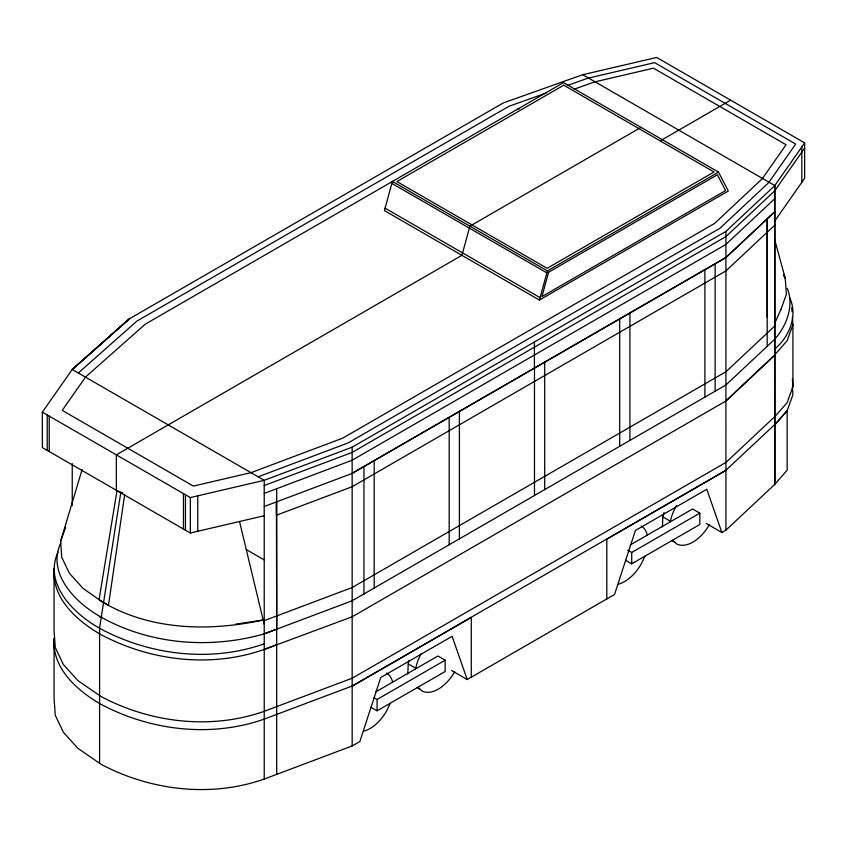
<?xml version="1.0" encoding="UTF-8"?>
<svg xmlns="http://www.w3.org/2000/svg" width="847" height="847" viewBox="0 0 847 847"><rect width="100%" height="100%" fill="white"/><g stroke="black" fill="none" stroke-linecap="round" stroke-linejoin="round"><path stroke-width="1.27" d="M767.191 346.307L767.191 218.801L767.191 317.223M264.222 515.749L190.321 533.007L42.35 447.576L42.35 412.14L72.239 369.472L128.649 319.255L503.362 102.911L582.725 74.684L774.825 185.588L774.889 484.283L725.943 530.158L721.866 532.509L706.154 523.435M409.059 660.596A32.969 19.036 -60 0 0 408.243 663.932L407.767 673.968M415.655 668.855L415.718 668.251A32.969 19.036 -60 0 1 421.16 653.768M664.048 512.446A32.969 19.036 -60 0 0 662.894 516.914L662.418 526.94M670.316 521.826L670.379 521.233A32.969 19.036 -60 0 1 676.414 505.68M124.647 494.796L108.501 605.129L102 601.762L83.017 588.347L69.348 573.228L61.736 557.241L60.613 541.286L82.127 469.492M120.761 492.721L99.586 628.051L99.586 763.263L100.878 764.174C150.29 790.558 210.977 797.853 264.222 779.049M117.055 490.477L99.046 599.665L104.88 603.424C152.756 630.581 209.95 631.333 262.57 620.195L264.222 620.629M539.412 300.071L547.395 270.913L718.51 172.11L728.325 191.009L539.412 300.071L384.422 210.596L392.405 181.427L547.395 270.913M60.613 541.286L65.621 527.385M60.772 542.938C46.67 573.25 75.15 602.344 99.724 616.33L102.593 617.982C151.528 644.779 210.977 649.12 264.222 633.852M58.062 552.043C43.599 583.128 72.81 612.963 98.019 627.309L100.878 628.961C150.29 655.345 210.977 662.64 264.222 643.836M780.966 309.409L786.376 294.301L785.264 278.335L774.507 239.013M792.379 316.894L792.93 324.719L787.159 340.695L774.761 354.808M792.93 324.719L792.93 386.666L787.159 402.643L774.761 416.756M774.529 323.723L780.945 309.346M390.223 703.402L386.518 711.12A32.969 19.036 -60 0 1 363.998 731.088M644.874 556.384L641.168 564.091A32.969 19.036 -60 0 1 618.649 584.07M85.515 377.137L62.233 410.372L193.391 486.093L250.945 472.647M762.459 178.452L786.069 144.742L653.471 68.184L595.092 81.82M768.97 182.211L795.682 144.075L654.625 62.636L588.58 78.062M582.778 74.716L656.679 57.458L804.65 142.889L774.761 185.557L774.761 484.293M774.761 190.744L804.65 148.087M774.761 220.993L804.65 178.325L804.65 142.889M774.889 424.771L787.159 410.657L792.93 394.681L792.379 386.867M774.889 484.283L787.159 470.17L787.159 410.657L774.761 424.781M774.761 339.128C786.715 325.947 794.264 305.513 787.276 288.351M774.761 349.08C789.277 336.81 798.213 315.592 789.584 297.509M264.455 649.374L352.172 616.785L725.943 400.991L774.179 355.475M762.533 178.495L714.529 223.47L342.717 438.143L250.987 472.679M769.076 182.274L720.098 228.161L348.085 442.949L258.144 476.808M42.35 412.14L190.321 497.57L264.222 480.313L352.151 447.205L725.921 231.411L774.825 185.588M774.825 190.787L725.921 236.609L352.151 452.404L264.222 485.511M774.825 198.611L725.921 244.434L352.151 460.228L264.222 493.409M774.889 225.027L725.943 270.902L352.172 486.697L276.429 515.22L276.429 501.932L276.715 629.152M774.889 325.862L725.943 371.738L352.172 587.532L264.243 620.639M774.889 339.086L725.943 384.962L352.172 600.756L264.243 633.863L276.408 629.268M725.943 400.991L774.889 355.115M774.889 416.544L725.943 462.42L352.172 678.214L264.222 711.311C210.977 730.114 150.29 722.819 100.878 696.435L77.86 680.543L63.345 664.493L55.267 647.521L54.07 630.57L54.07 568.697C51.847 597.548 75.362 619.231 98.019 632.91L100.878 634.562C150.29 660.946 210.977 668.241 264.222 649.437M721.866 532.509L706.779 489.27L635.409 530.487L614.52 594.488L467.205 679.538L452.129 636.298L380.748 677.505L359.869 741.506L352.172 745.953L264.243 779.06L264.222 480.313L72.239 369.472L129.58 318.716M72.291 369.451L129.633 318.684M78.305 372.976L136.96 321.055L508.973 106.277L546.241 93.022M85.462 377.116L145.292 324.147L563.52 82.635L718.51 172.11M641.02 127.368L469.894 226.17L461.922 255.328L116.335 454.85L116.335 490.286M660.893 140.454L730.665 100.179M100.909 616.881L100.02 617.399L101.629 617.304M264.222 506.506L352.172 473.409L725.943 257.615L774.889 211.591L725.921 257.456L352.151 473.251L352.172 745.953M775.143 424.199L725.943 470.212L352.172 686.006L264.222 719.103C210.977 737.906 150.29 730.612 100.878 704.228L98.019 702.576C75.362 688.897 51.847 667.214 54.07 638.363L54.07 698.309L55.267 715.26L63.345 732.221L77.86 748.282L99.586 763.263M352.172 686.218L471.281 617.442L471.281 677.187M725.943 470.424L606.823 539.19L606.823 598.935M375.517 692.031L437.92 656.002L445.162 660.184L445.162 671.512L377.063 710.834L370.859 707.256M630.179 545.002L692.581 508.973L699.823 513.155L699.823 524.494L631.714 563.806L625.51 560.227M373.961 697.706L377.063 699.495L445.162 660.184M627.585 550.084L631.714 552.477L699.823 513.155M264.243 649.458L276.704 644.758M567.352 85.505L588.464 77.998M517.104 109.485L519.571 108.607M573.98 89.253L595.007 81.778M263.152 619.983L235.699 624.175M117.765 491.112L122.751 492.827M391.865 183.386L546.855 272.872M385.089 208.171L540.079 297.657M662.894 516.914L670.379 521.233M671.692 540.492L674.9 542.345M246.255 549.534L264.222 559.899M451.504 670.464L467.205 679.538M408.243 663.932L415.718 668.251M417.042 687.52L420.25 689.373M672.709 540.312L676.414 543.753A32.969 19.036 -60 0 0 709.384 524.717M418.047 687.341L421.753 690.771A32.969 19.036 -60 0 0 454.733 671.735M783.634 274.915L785.264 278.335M783.644 274.968L785.275 278.398M239.532 521.487L264.222 624.44M647.267 535.135L647.203 534.605A32.969 19.036 -60 0 0 641.168 526.019M392.616 682.163L392.553 681.634A32.969 19.036 -60 0 0 386.518 673.047M791.733 307.768L792.009 311.685M792.379 378.842L792.93 386.666M801.823 146.933L801.823 182.359M725.921 231.411L725.943 530.158M715.133 263.703L715.133 391.198M704.905 269.611L704.905 397.105M631.714 552.477L631.714 563.806M629.924 312.903L629.924 440.398M619.697 318.811L619.697 446.305M544.706 362.103L544.706 489.598M534.478 368L534.478 495.506M534.404 341.976L534.404 368.022M459.402 411.346L459.402 538.851M449.175 417.253L449.175 544.748M377.063 699.495L377.063 710.834M374.183 460.546L374.183 588.051M363.956 466.453L363.956 593.948M352.151 447.205L352.151 473.399M276.704 488.719L276.704 774.37M197.753 495.834L197.753 531.27M190.321 497.57L190.321 533.007M185.451 494.754L185.451 530.19M183.45 493.6L183.45 529.036M72.239 463.553L72.239 505.701M49.221 416.11L49.221 451.536M47.22 414.945L47.22 450.382M548.602 272.236L541.942 296.588L725.593 190.564L717.388 174.789L548.602 272.236M563.774 85.208L396.883 181.554L547.173 268.319L714.053 171.973L563.774 85.208"/></g></svg>
